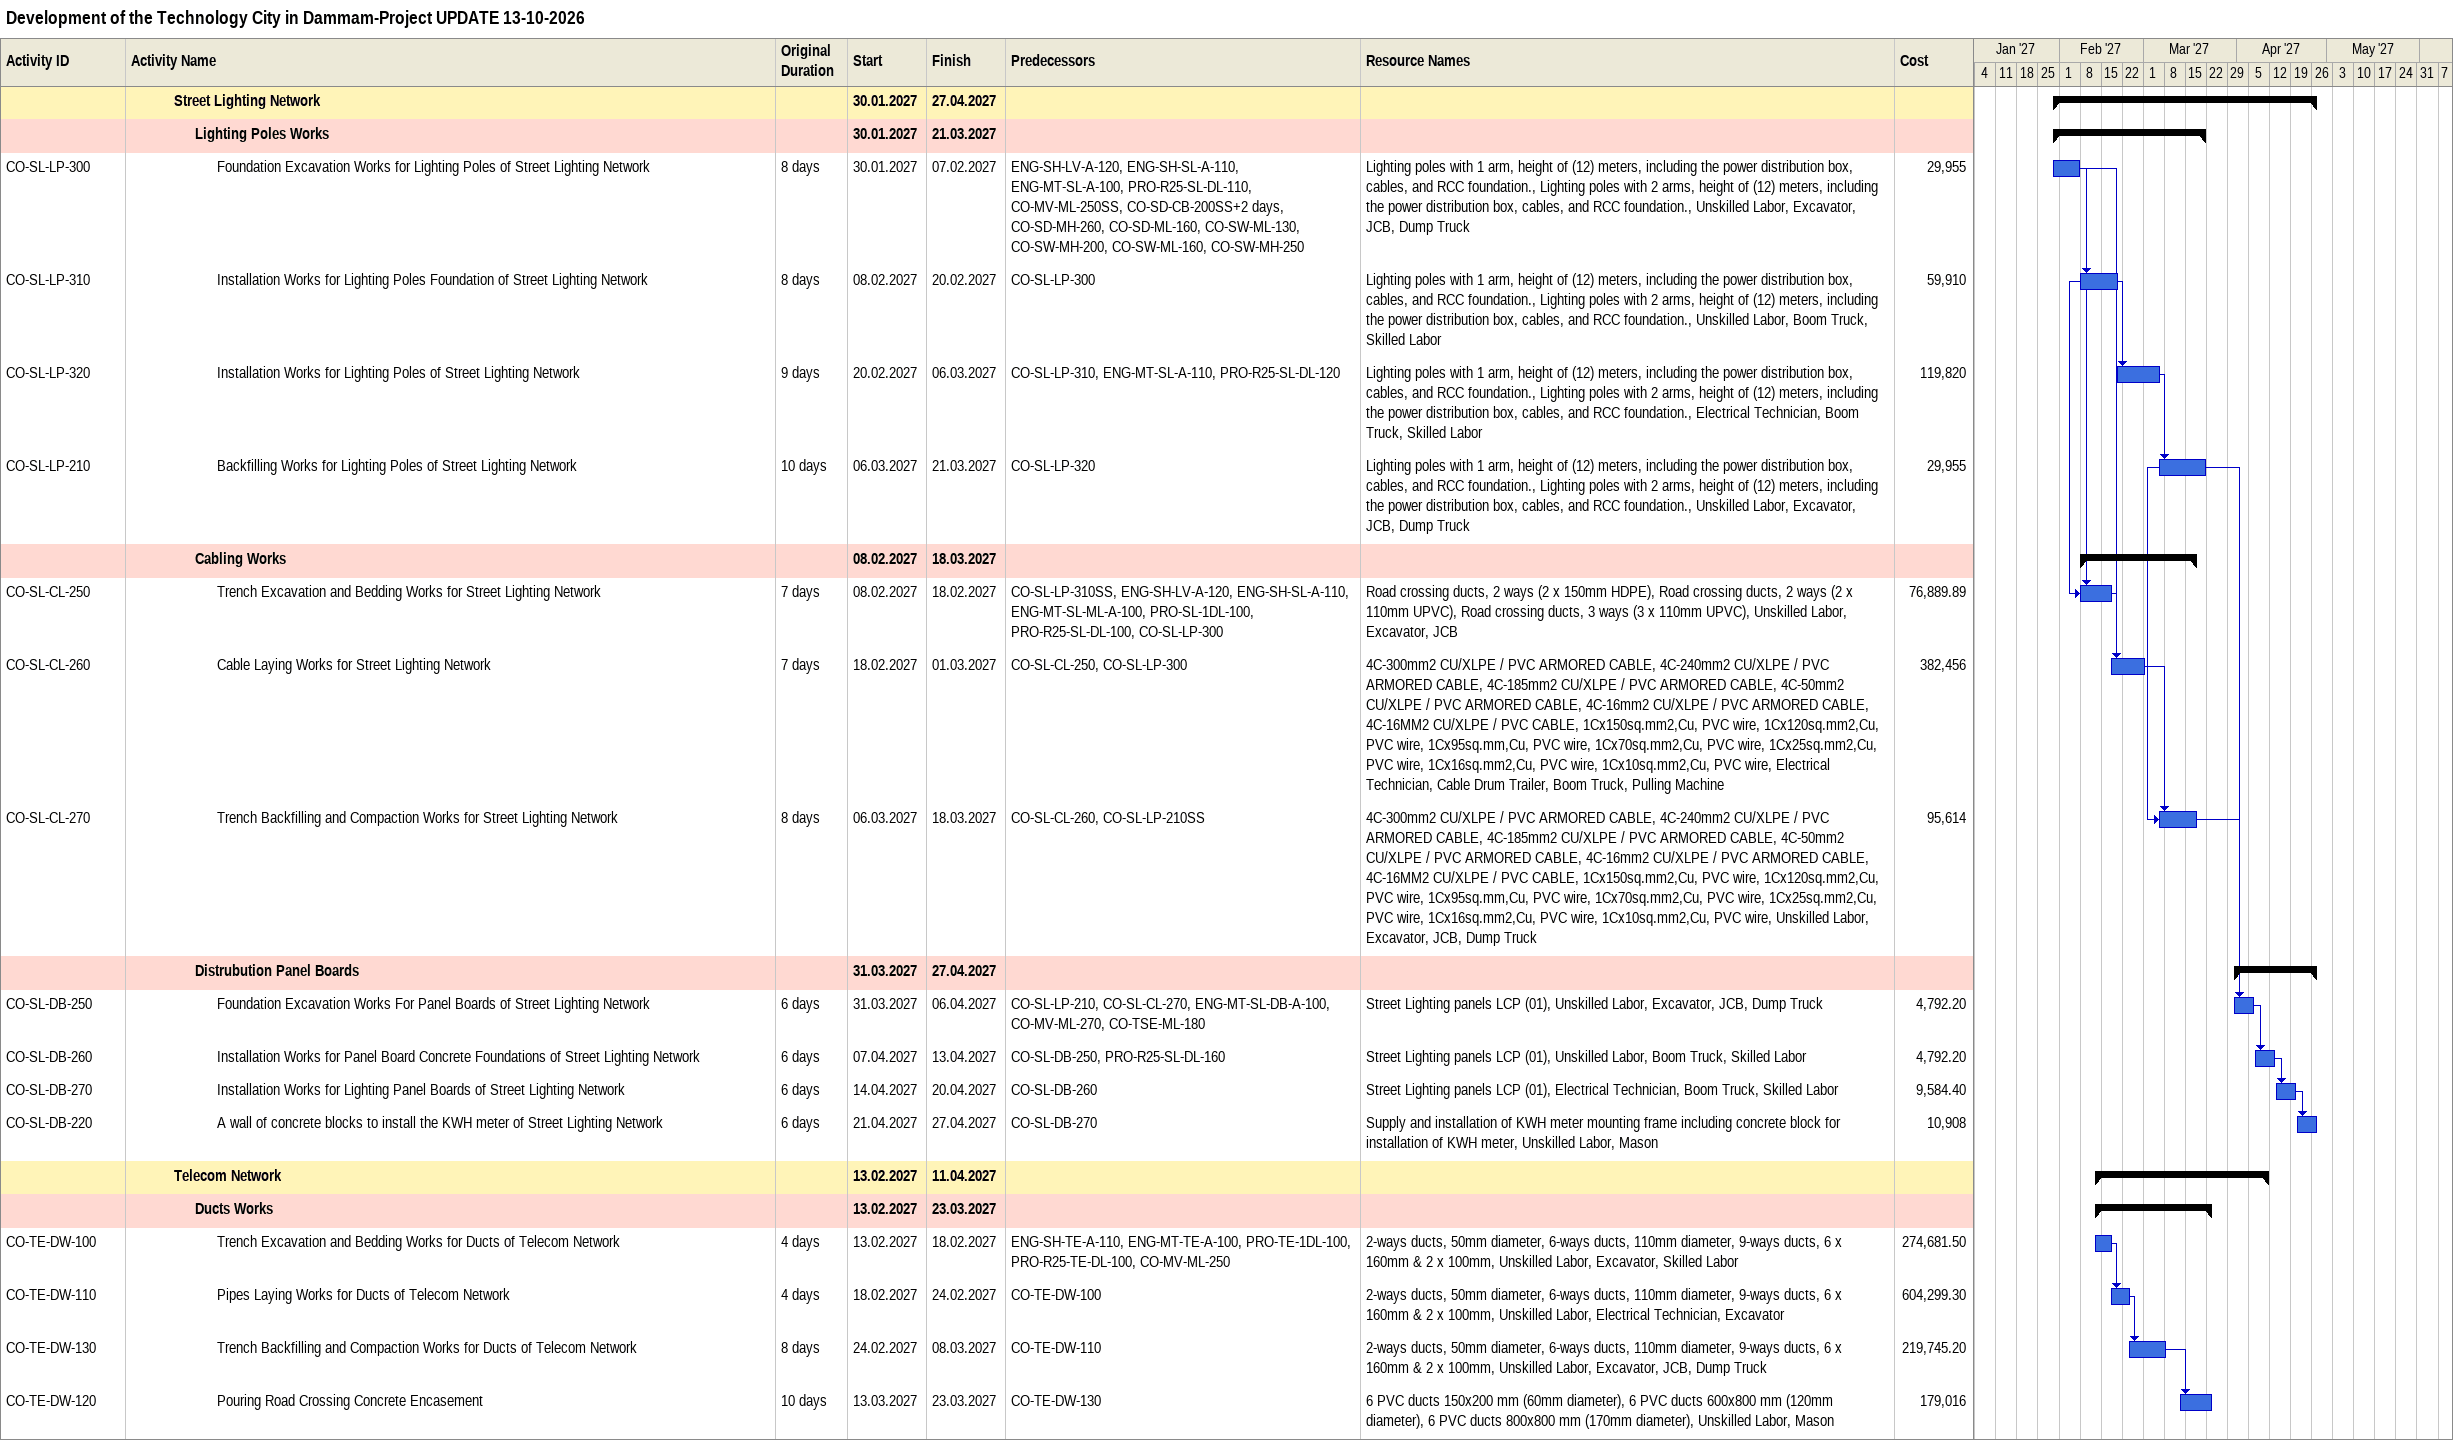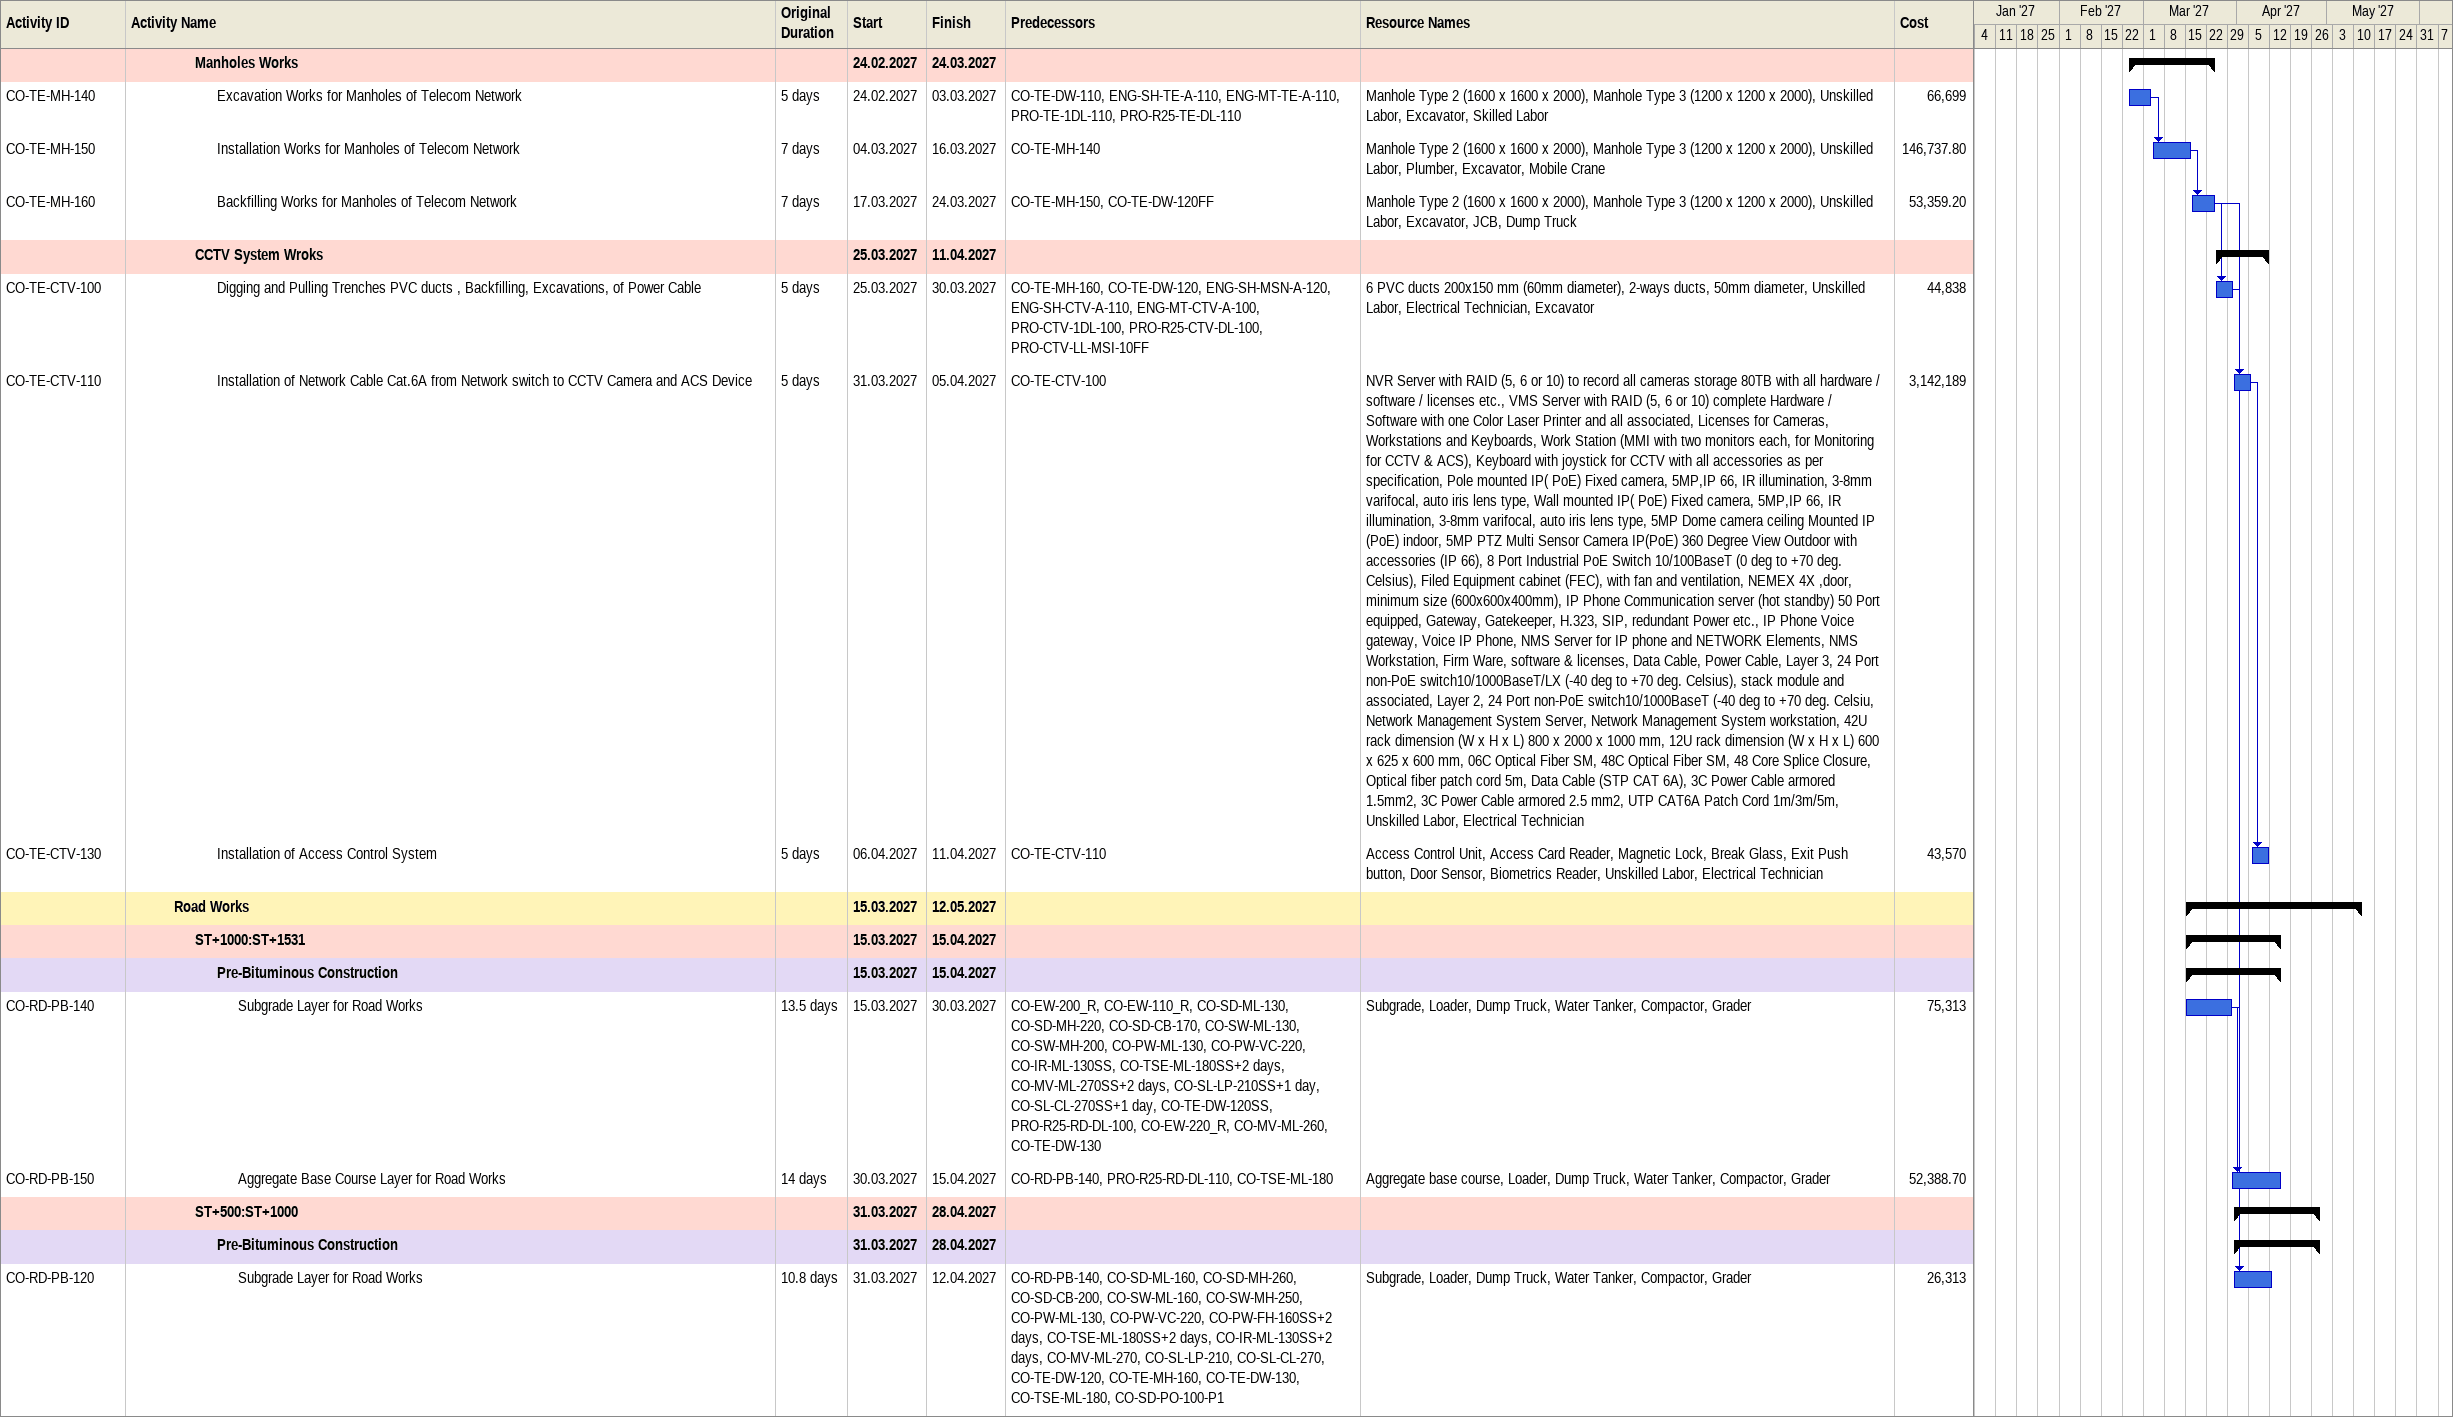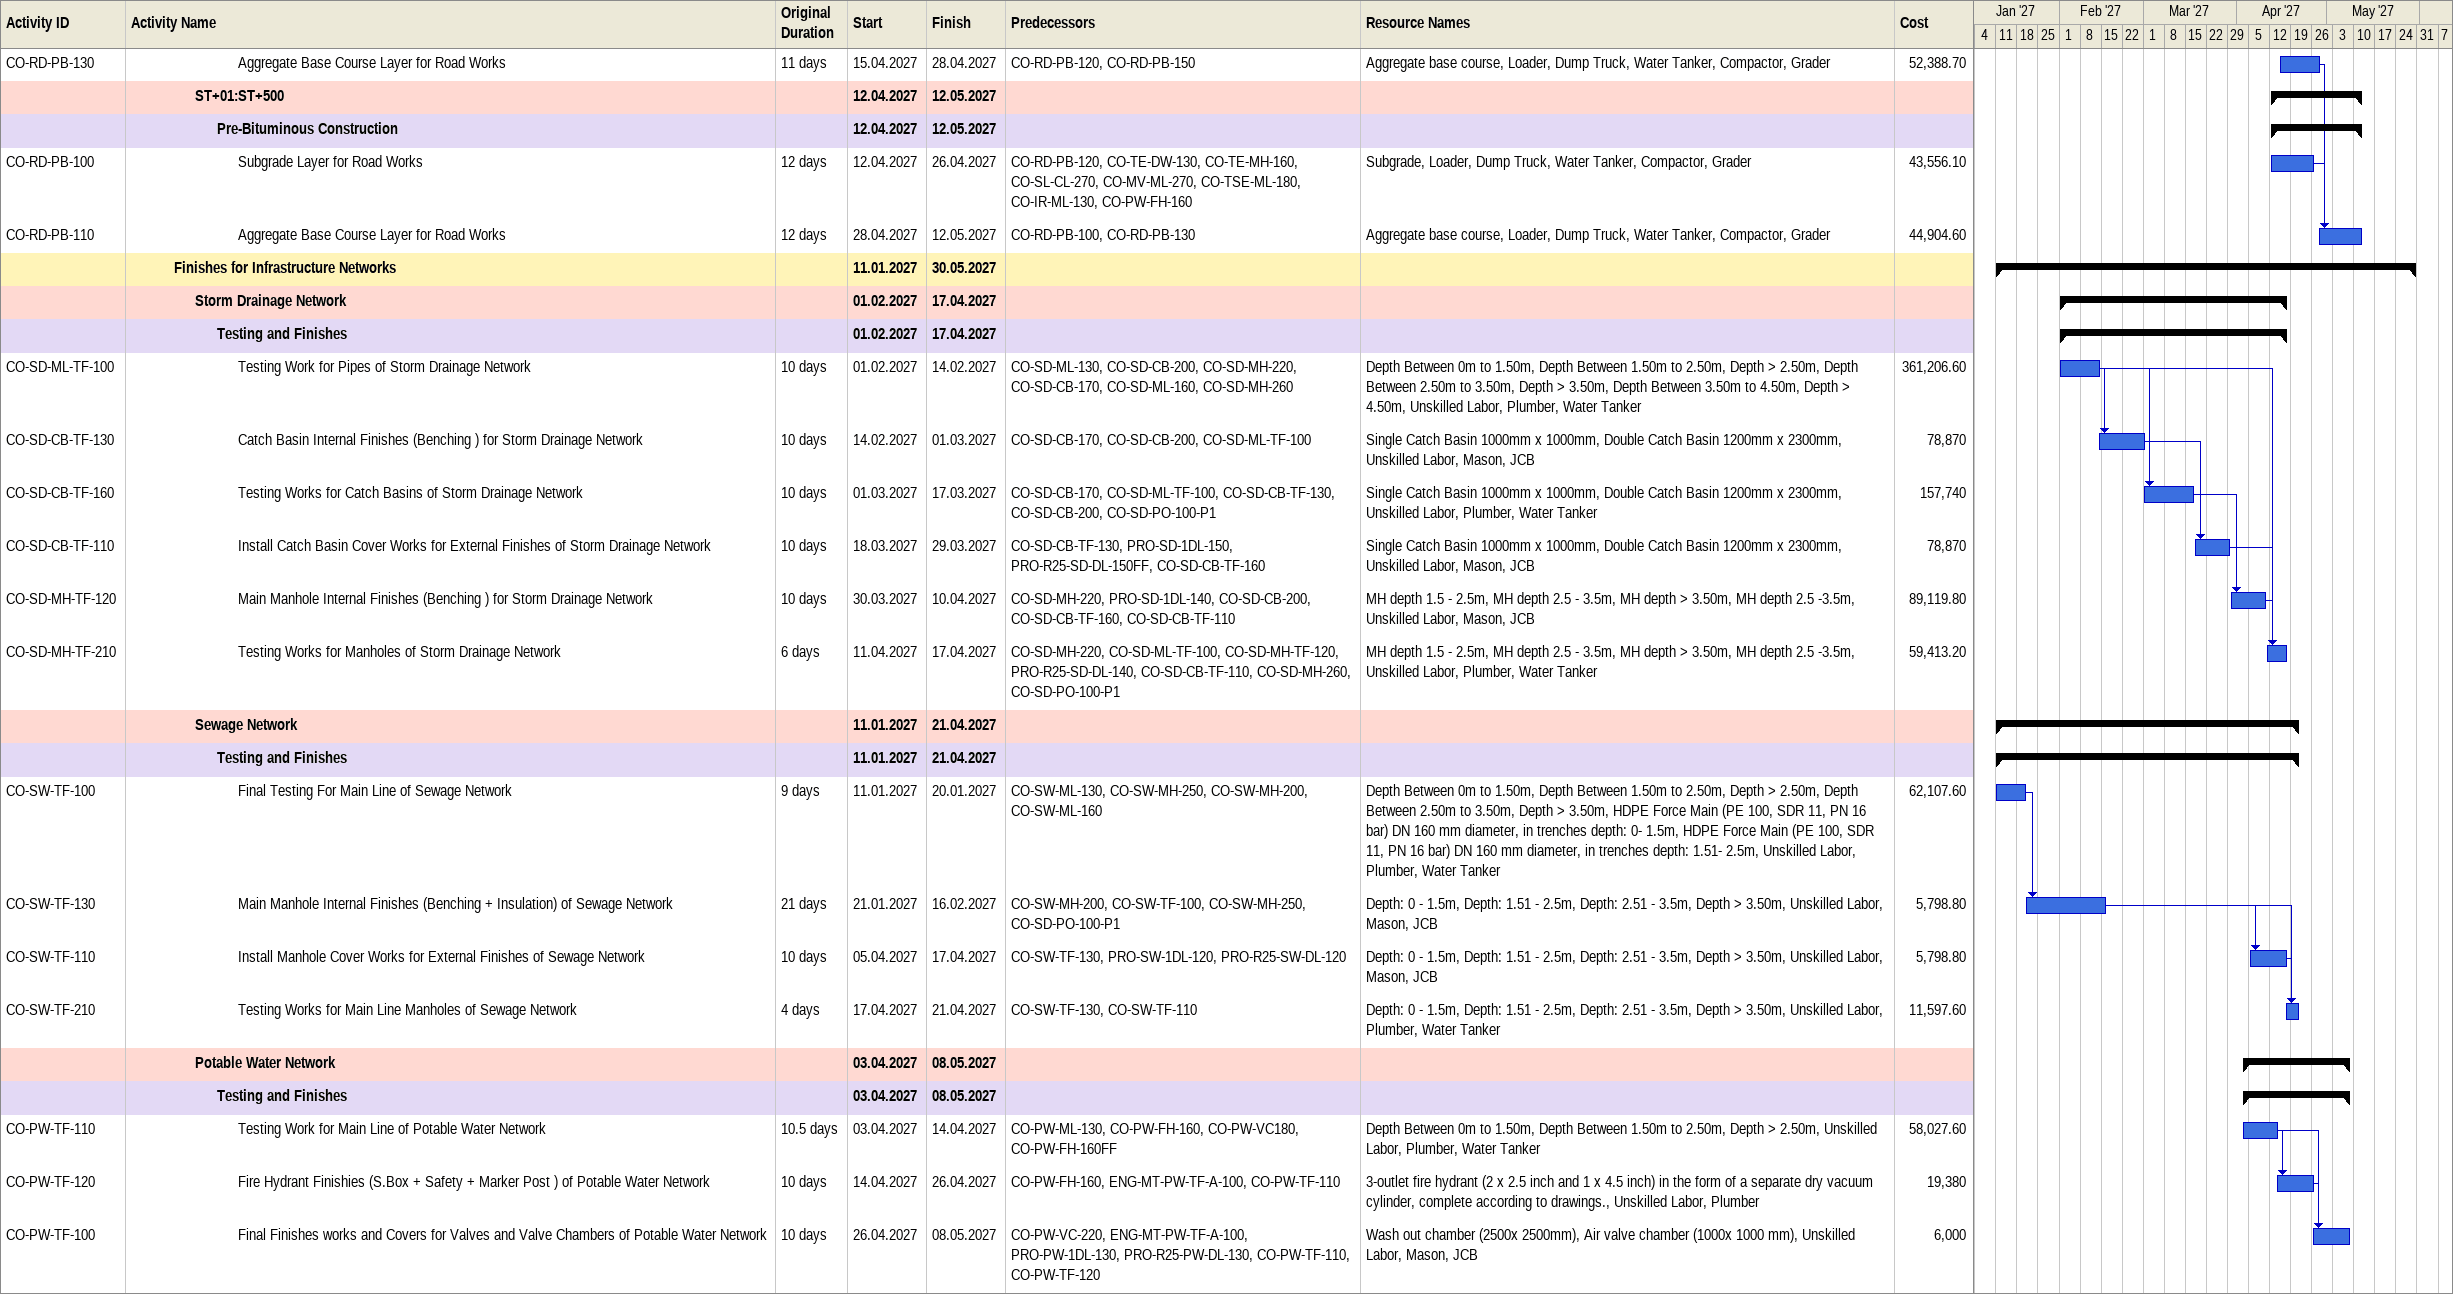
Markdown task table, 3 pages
Development of the Technology City in Dammam-Project UPDATE 13-10-2026

| ID | Level | Task | Original duration | Start | Finish | Predecessors | Resources | Cost |
|---|---|---|---|---|---|---|---|---|
|  | 3 | **Street Lighting Network** |  | 2027-01-30 | 2027-04-27 |  |  |  |
|  | 4 | **Lighting Poles Works** |  | 2027-01-30 | 2027-03-21 |  |  |  |
| CO-SL-LP-300 | 5 | Foundation Excavation Works for Lighting Poles of Street Lighting Network | 8d | 2027-01-30 | 2027-02-07 | ENG-SH-LV-A-120, ENG-SH-SL-A-110, ENG-MT-SL-A-100, PRO-R25-SL-DL-110, CO-MV-ML-250SS, CO-SD-CB-200SS+2d, CO-SD-MH-260, CO-SD-ML-160, CO-SW-ML-130, CO-SW-MH-200, CO-SW-ML-160, CO-SW-MH-250 | Lighting poles with 1 arm, height of (12) meters, including the power distribution box, cables, and RCC foundation., Lighting poles with 2 arms, height of (12) meters, including the power distribution box, cables, and RCC foundation., Unskilled Labor, Excavator, JCB, Dump Truck | 29955 |
| CO-SL-LP-310 | 5 | Installation Works for Lighting Poles Foundation of Street Lighting Network | 8d | 2027-02-08 | 2027-02-20 | CO-SL-LP-300 | Lighting poles with 1 arm, height of (12) meters, including the power distribution box, cables, and RCC foundation., Lighting poles with 2 arms, height of (12) meters, including the power distribution box, cables, and RCC foundation., Unskilled Labor, Boom Truck, Skilled Labor | 59910 |
| CO-SL-LP-320 | 5 | Installation Works for Lighting Poles of Street Lighting Network | 9d | 2027-02-20 | 2027-03-06 | CO-SL-LP-310, ENG-MT-SL-A-110, PRO-R25-SL-DL-120 | Lighting poles with 1 arm, height of (12) meters, including the power distribution box, cables, and RCC foundation., Lighting poles with 2 arms, height of (12) meters, including the power distribution box, cables, and RCC foundation., Electrical Technician, Boom Truck, Skilled Labor | 119820 |
| CO-SL-LP-210 | 5 | Backfilling Works for Lighting Poles of Street Lighting Network | 10d | 2027-03-06 | 2027-03-21 | CO-SL-LP-320 | Lighting poles with 1 arm, height of (12) meters, including the power distribution box, cables, and RCC foundation., Lighting poles with 2 arms, height of (12) meters, including the power distribution box, cables, and RCC foundation., Unskilled Labor, Excavator, JCB, Dump Truck | 29955 |
|  | 4 | **Cabling Works** |  | 2027-02-08 | 2027-03-18 |  |  |  |
| CO-SL-CL-250 | 5 | Trench Excavation and Bedding Works for Street Lighting Network | 7d | 2027-02-08 | 2027-02-18 | CO-SL-LP-310SS, ENG-SH-LV-A-120, ENG-SH-SL-A-110, ENG-MT-SL-ML-A-100, PRO-SL-1DL-100, PRO-R25-SL-DL-100, CO-SL-LP-300 | Road crossing ducts, 2 ways (2 x 150mm HDPE), Road crossing ducts, 2 ways (2 x 110mm UPVC), Road crossing ducts, 3 ways (3 x 110mm UPVC), Unskilled Labor, Excavator, JCB | 76889.89 |
| CO-SL-CL-260 | 5 | Cable Laying Works for Street Lighting Network | 7d | 2027-02-18 | 2027-03-01 | CO-SL-CL-250, CO-SL-LP-300 | 4C-300mm2 CU/XLPE / PVC ARMORED CABLE, 4C-240mm2 CU/XLPE / PVC ARMORED CABLE, 4C-185mm2 CU/XLPE / PVC ARMORED CABLE, 4C-50mm2 CU/XLPE / PVC ARMORED CABLE, 4C-16mm2 CU/XLPE / PVC ARMORED CABLE, 4C-16MM2 CU/XLPE / PVC CABLE, 1Cx150sq.mm2,Cu, PVC wire, 1Cx120sq.mm2,Cu, PVC wire, 1Cx95sq.mm,Cu, PVC wire, 1Cx70sq.mm2,Cu, PVC wire, 1Cx25sq.mm2,Cu, PVC wire, 1Cx16sq.mm2,Cu, PVC wire, 1Cx10sq.mm2,Cu, PVC wire, Electrical Technician, Cable Drum Trailer, Boom Truck, Pulling Machine | 382456 |
| CO-SL-CL-270 | 5 | Trench Backfilling and Compaction Works for Street Lighting Network | 8d | 2027-03-06 | 2027-03-18 | CO-SL-CL-260, CO-SL-LP-210SS | 4C-300mm2 CU/XLPE / PVC ARMORED CABLE, 4C-240mm2 CU/XLPE / PVC ARMORED CABLE, 4C-185mm2 CU/XLPE / PVC ARMORED CABLE, 4C-50mm2 CU/XLPE / PVC ARMORED CABLE, 4C-16mm2 CU/XLPE / PVC ARMORED CABLE, 4C-16MM2 CU/XLPE / PVC CABLE, 1Cx150sq.mm2,Cu, PVC wire, 1Cx120sq.mm2,Cu, PVC wire, 1Cx95sq.mm,Cu, PVC wire, 1Cx70sq.mm2,Cu, PVC wire, 1Cx25sq.mm2,Cu, PVC wire, 1Cx16sq.mm2,Cu, PVC wire, 1Cx10sq.mm2,Cu, PVC wire, Unskilled Labor, Excavator, JCB, Dump Truck | 95614 |
|  | 4 | **Distrubution Panel Boards** |  | 2027-03-31 | 2027-04-27 |  |  |  |
| CO-SL-DB-250 | 5 | Foundation Excavation Works For Panel Boards of Street Lighting Network | 6d | 2027-03-31 | 2027-04-06 | CO-SL-LP-210, CO-SL-CL-270, ENG-MT-SL-DB-A-100, CO-MV-ML-270, CO-TSE-ML-180 | Street Lighting panels LCP (01), Unskilled Labor, Excavator, JCB, Dump Truck | 4792.20 |
| CO-SL-DB-260 | 5 | Installation Works for Panel Board Concrete Foundations of Street Lighting Network | 6d | 2027-04-07 | 2027-04-13 | CO-SL-DB-250, PRO-R25-SL-DL-160 | Street Lighting panels LCP (01), Unskilled Labor, Boom Truck, Skilled Labor | 4792.20 |
| CO-SL-DB-270 | 5 | Installation Works for Lighting Panel Boards of Street Lighting Network | 6d | 2027-04-14 | 2027-04-20 | CO-SL-DB-260 | Street Lighting panels LCP (01), Electrical Technician, Boom Truck, Skilled Labor | 9584.40 |
| CO-SL-DB-220 | 5 | A wall of concrete blocks to install the KWH meter of Street Lighting Network | 6d | 2027-04-21 | 2027-04-27 | CO-SL-DB-270 | Supply and installation of KWH meter mounting frame including concrete block for installation of KWH meter, Unskilled Labor, Mason | 10908 |
|  | 3 | **Telecom Network** |  | 2027-02-13 | 2027-04-11 |  |  |  |
|  | 4 | **Ducts Works** |  | 2027-02-13 | 2027-03-23 |  |  |  |
| CO-TE-DW-100 | 5 | Trench Excavation and Bedding Works for Ducts of Telecom Network | 4d | 2027-02-13 | 2027-02-18 | ENG-SH-TE-A-110, ENG-MT-TE-A-100, PRO-TE-1DL-100, PRO-R25-TE-DL-100, CO-MV-ML-250 | 2-ways ducts, 50mm diameter, 6-ways ducts, 110mm diameter, 9-ways ducts, 6 x 160mm & 2 x 100mm, Unskilled Labor, Excavator, Skilled Labor | 274681.50 |
| CO-TE-DW-110 | 5 | Pipes Laying Works for Ducts of Telecom Network | 4d | 2027-02-18 | 2027-02-24 | CO-TE-DW-100 | 2-ways ducts, 50mm diameter, 6-ways ducts, 110mm diameter, 9-ways ducts, 6 x 160mm & 2 x 100mm, Unskilled Labor, Electrical Technician, Excavator | 604299.30 |
| CO-TE-DW-130 | 5 | Trench Backfilling and Compaction Works for Ducts of Telecom Network | 8d | 2027-02-24 | 2027-03-08 | CO-TE-DW-110 | 2-ways ducts, 50mm diameter, 6-ways ducts, 110mm diameter, 9-ways ducts, 6 x 160mm & 2 x 100mm, Unskilled Labor, Excavator, JCB, Dump Truck | 219745.20 |
| CO-TE-DW-120 | 5 | Pouring Road Crossing Concrete Encasement | 10d | 2027-03-13 | 2027-03-23 | CO-TE-DW-130 | 6 PVC ducts 150x200 mm (60mm diameter), 6 PVC ducts 600x800 mm (120mm diameter), 6 PVC ducts 800x800 mm (170mm diameter), Unskilled Labor, Mason | 179016 |
|  | 4 | **Manholes Works** |  | 2027-02-24 | 2027-03-24 |  |  |  |
| CO-TE-MH-140 | 5 | Excavation Works for Manholes of Telecom Network | 5d | 2027-02-24 | 2027-03-03 | CO-TE-DW-110, ENG-SH-TE-A-110, ENG-MT-TE-A-110, PRO-TE-1DL-110, PRO-R25-TE-DL-110 | Manhole Type 2 (1600 x 1600 x 2000), Manhole Type 3 (1200 x 1200 x 2000), Unskilled Labor, Excavator, Skilled Labor | 66699 |
| CO-TE-MH-150 | 5 | Installation Works for Manholes of Telecom Network | 7d | 2027-03-04 | 2027-03-16 | CO-TE-MH-140 | Manhole Type 2 (1600 x 1600 x 2000), Manhole Type 3 (1200 x 1200 x 2000), Unskilled Labor, Plumber, Excavator, Mobile Crane | 146737.80 |
| CO-TE-MH-160 | 5 | Backfilling Works for Manholes of Telecom Network | 7d | 2027-03-17 | 2027-03-24 | CO-TE-MH-150, CO-TE-DW-120FF | Manhole Type 2 (1600 x 1600 x 2000), Manhole Type 3 (1200 x 1200 x 2000), Unskilled Labor, Excavator, JCB, Dump Truck | 53359.20 |
|  | 4 | **CCTV System Wroks** |  | 2027-03-25 | 2027-04-11 |  |  |  |
| CO-TE-CTV-100 | 5 | Digging and Pulling Trenches PVC ducts , Backfilling, Excavations, of Power Cable | 5d | 2027-03-25 | 2027-03-30 | CO-TE-MH-160, CO-TE-DW-120, ENG-SH-MSN-A-120, ENG-SH-CTV-A-110, ENG-MT-CTV-A-100, PRO-CTV-1DL-100, PRO-R25-CTV-DL-100, PRO-CTV-LL-MSI-10FF | 6 PVC ducts 200x150 mm (60mm diameter), 2-ways ducts, 50mm diameter, Unskilled Labor, Electrical Technician, Excavator | 44838 |
| CO-TE-CTV-110 | 5 | Installation of Network Cable Cat.6A from Network switch to CCTV Camera and ACS Device | 5d | 2027-03-31 | 2027-04-05 | CO-TE-CTV-100 | NVR Server with RAID (5, 6 or 10) to record all cameras storage 80TB with all hardware / software / licenses etc., VMS Server with RAID (5, 6 or 10) complete Hardware / Software with one Color Laser Printer and all associated, Licenses for Cameras, Workstations and Keyboards, Work Station (MMI with two monitors each, for Monitoring for CCTV & ACS), Keyboard with joystick for CCTV with all accessories as per specification, Pole mounted IP( PoE) Fixed camera, 5MP,IP 66, IR illumination, 3-8mm varifocal, auto iris lens type, Wall mounted IP( PoE) Fixed camera, 5MP,IP 66, IR illumination, 3-8mm varifocal, auto iris lens type, 5MP Dome camera ceiling Mounted IP (PoE) indoor, 5MP PTZ Multi Sensor Camera IP(PoE) 360 Degree View Outdoor with accessories (IP 66), 8 Port Industrial PoE Switch 10/100BaseT (0 deg to +70 deg. Celsius), Filed Equipment cabinet (FEC), with fan and ventilation, NEMEX 4X ,door, minimum size (600x600x400mm), IP Phone Communication server (hot standby) 50 Port equipped, Gateway, Gatekeeper, H.323, SIP, redundant Power etc., IP Phone Voice gateway, Voice IP Phone, NMS Server for IP phone and NETWORK Elements, NMS Workstation, Firm Ware, software & licenses, Data Cable, Power Cable, Layer 3, 24 Port non-PoE switch10/1000BaseT/LX (-40 deg to +70 deg. Celsius), stack module and associated, Layer 2, 24 Port non-PoE switch10/1000BaseT (-40 deg to +70 deg. Celsiu, Network Management System Server, Network Management System workstation, 42U rack dimension (W x H x L) 800 x 2000 x 1000 mm, 12U rack dimension (W x H x L) 600 x 625 x 600 mm, 06C Optical Fiber SM, 48C Optical Fiber SM, 48 Core Splice Closure, Optical fiber patch cord 5m, Data Cable (STP CAT 6A), 3C Power Cable armored 1.5mm2, 3C Power Cable armored 2.5 mm2, UTP CAT6A Patch Cord 1m/3m/5m, Unskilled Labor, Electrical Technician | 3142189 |
| CO-TE-CTV-130 | 5 | Installation of Access Control System | 5d | 2027-04-06 | 2027-04-11 | CO-TE-CTV-110 | Access Control Unit, Access Card Reader, Magnetic Lock, Break Glass, Exit Push button, Door Sensor, Biometrics Reader, Unskilled Labor, Electrical Technician | 43570 |
|  | 3 | **Road Works** |  | 2027-03-15 | 2027-05-12 |  |  |  |
|  | 4 | **ST+1000:ST+1531** |  | 2027-03-15 | 2027-04-15 |  |  |  |
|  | 5 | **Pre-Bituminous Construction** |  | 2027-03-15 | 2027-04-15 |  |  |  |
| CO-RD-PB-140 | 6 | Subgrade Layer for Road Works | 13.5d | 2027-03-15 | 2027-03-30 | CO-EW-200_R, CO-EW-110_R, CO-SD-ML-130, CO-SD-MH-220, CO-SD-CB-170, CO-SW-ML-130, CO-SW-MH-200, CO-PW-ML-130, CO-PW-VC-220, CO-IR-ML-130SS, CO-TSE-ML-180SS+2d, CO-MV-ML-270SS+2d, CO-SL-LP-210SS+1d, CO-SL-CL-270SS+1d, CO-TE-DW-120SS, PRO-R25-RD-DL-100, CO-EW-220_R, CO-MV-ML-260, CO-TE-DW-130 | Subgrade, Loader, Dump Truck, Water Tanker, Compactor, Grader | 75313 |
| CO-RD-PB-150 | 6 | Aggregate Base Course Layer for Road Works | 14d | 2027-03-30 | 2027-04-15 | CO-RD-PB-140, PRO-R25-RD-DL-110, CO-TSE-ML-180 | Aggregate base course, Loader, Dump Truck, Water Tanker, Compactor, Grader | 52388.70 |
|  | 4 | **ST+500:ST+1000** |  | 2027-03-31 | 2027-04-28 |  |  |  |
|  | 5 | **Pre-Bituminous Construction** |  | 2027-03-31 | 2027-04-28 |  |  |  |
| CO-RD-PB-120 | 6 | Subgrade Layer for Road Works | 10.8d | 2027-03-31 | 2027-04-12 | CO-RD-PB-140, CO-SD-ML-160, CO-SD-MH-260, CO-SD-CB-200, CO-SW-ML-160, CO-SW-MH-250, CO-PW-ML-130, CO-PW-VC-220, CO-PW-FH-160SS+2d, CO-TSE-ML-180SS+2d, CO-IR-ML-130SS+2d, CO-MV-ML-270, CO-SL-LP-210, CO-SL-CL-270, CO-TE-DW-120, CO-TE-MH-160, CO-TE-DW-130, CO-TSE-ML-180, CO-SD-PO-100-P1 | Subgrade, Loader, Dump Truck, Water Tanker, Compactor, Grader | 26313 |
| CO-RD-PB-130 | 6 | Aggregate Base Course Layer for Road Works | 11d | 2027-04-15 | 2027-04-28 | CO-RD-PB-120, CO-RD-PB-150 | Aggregate base course, Loader, Dump Truck, Water Tanker, Compactor, Grader | 52388.70 |
|  | 4 | **ST+01:ST+500** |  | 2027-04-12 | 2027-05-12 |  |  |  |
|  | 5 | **Pre-Bituminous Construction** |  | 2027-04-12 | 2027-05-12 |  |  |  |
| CO-RD-PB-100 | 6 | Subgrade Layer for Road Works | 12d | 2027-04-12 | 2027-04-26 | CO-RD-PB-120, CO-TE-DW-130, CO-TE-MH-160, CO-SL-CL-270, CO-MV-ML-270, CO-TSE-ML-180, CO-IR-ML-130, CO-PW-FH-160 | Subgrade, Loader, Dump Truck, Water Tanker, Compactor, Grader | 43556.10 |
| CO-RD-PB-110 | 6 | Aggregate Base Course Layer for Road Works | 12d | 2027-04-28 | 2027-05-12 | CO-RD-PB-100, CO-RD-PB-130 | Aggregate base course, Loader, Dump Truck, Water Tanker, Compactor, Grader | 44904.60 |
|  | 3 | **Finishes for Infrastructure Networks** |  | 2027-01-11 | 2027-05-30 |  |  |  |
|  | 4 | **Storm Drainage Network** |  | 2027-02-01 | 2027-04-17 |  |  |  |
|  | 5 | **Testing and Finishes** |  | 2027-02-01 | 2027-04-17 |  |  |  |
| CO-SD-ML-TF-100 | 6 | Testing Work for Pipes of Storm Drainage Network | 10d | 2027-02-01 | 2027-02-14 | CO-SD-ML-130, CO-SD-CB-200, CO-SD-MH-220, CO-SD-CB-170, CO-SD-ML-160, CO-SD-MH-260 | Depth Between 0m to 1.50m, Depth Between 1.50m to 2.50m, Depth > 2.50m, Depth Between 2.50m to 3.50m, Depth > 3.50m, Depth Between 3.50m to 4.50m, Depth > 4.50m, Unskilled Labor, Plumber, Water Tanker | 361206.60 |
| CO-SD-CB-TF-130 | 6 | Catch Basin Internal Finishes (Benching ) for Storm Drainage Network | 10d | 2027-02-14 | 2027-03-01 | CO-SD-CB-170, CO-SD-CB-200, CO-SD-ML-TF-100 | Single Catch Basin 1000mm x 1000mm, Double Catch Basin 1200mm x 2300mm, Unskilled Labor, Mason, JCB | 78870 |
| CO-SD-CB-TF-160 | 6 | Testing Works for Catch Basins of Storm Drainage Network | 10d | 2027-03-01 | 2027-03-17 | CO-SD-CB-170, CO-SD-ML-TF-100, CO-SD-CB-TF-130, CO-SD-CB-200, CO-SD-PO-100-P1 | Single Catch Basin 1000mm x 1000mm, Double Catch Basin 1200mm x 2300mm, Unskilled Labor, Plumber, Water Tanker | 157740 |
| CO-SD-CB-TF-110 | 6 | Install Catch Basin Cover Works for External Finishes of Storm Drainage Network | 10d | 2027-03-18 | 2027-03-29 | CO-SD-CB-TF-130, PRO-SD-1DL-150, PRO-R25-SD-DL-150FF, CO-SD-CB-TF-160 | Single Catch Basin 1000mm x 1000mm, Double Catch Basin 1200mm x 2300mm, Unskilled Labor, Mason, JCB | 78870 |
| CO-SD-MH-TF-120 | 6 | Main Manhole Internal Finishes (Benching ) for Storm Drainage Network | 10d | 2027-03-30 | 2027-04-10 | CO-SD-MH-220, PRO-SD-1DL-140, CO-SD-CB-200, CO-SD-CB-TF-160, CO-SD-CB-TF-110 | MH depth 1.5 - 2.5m, MH depth 2.5 - 3.5m, MH depth > 3.50m, MH depth 2.5 -3.5m, Unskilled Labor, Mason, JCB | 89119.80 |
| CO-SD-MH-TF-210 | 6 | Testing Works for Manholes of Storm Drainage Network | 6d | 2027-04-11 | 2027-04-17 | CO-SD-MH-220, CO-SD-ML-TF-100, CO-SD-MH-TF-120, PRO-R25-SD-DL-140, CO-SD-CB-TF-110, CO-SD-MH-260, CO-SD-PO-100-P1 | MH depth 1.5 - 2.5m, MH depth 2.5 - 3.5m, MH depth > 3.50m, MH depth 2.5 -3.5m, Unskilled Labor, Plumber, Water Tanker | 59413.20 |
|  | 4 | **Sewage Network** |  | 2027-01-11 | 2027-04-21 |  |  |  |
|  | 5 | **Testing and Finishes** |  | 2027-01-11 | 2027-04-21 |  |  |  |
| CO-SW-TF-100 | 6 | Final Testing For Main Line of Sewage Network | 9d | 2027-01-11 | 2027-01-20 | CO-SW-ML-130, CO-SW-MH-250, CO-SW-MH-200, CO-SW-ML-160 | Depth Between 0m to 1.50m, Depth Between 1.50m to 2.50m, Depth > 2.50m, Depth Between 2.50m to 3.50m, Depth > 3.50m, HDPE Force Main (PE 100, SDR 11, PN 16 bar) DN 160 mm diameter, in trenches depth: 0- 1.5m, HDPE Force Main (PE 100, SDR 11, PN 16 bar) DN 160 mm diameter, in trenches depth: 1.51- 2.5m, Unskilled Labor, Plumber, Water Tanker | 62107.60 |
| CO-SW-TF-130 | 6 | Main Manhole Internal Finishes (Benching + Insulation) of Sewage Network | 21d | 2027-01-21 | 2027-02-16 | CO-SW-MH-200, CO-SW-TF-100, CO-SW-MH-250, CO-SD-PO-100-P1 | Depth: 0 - 1.5m, Depth: 1.51 - 2.5m, Depth: 2.51 - 3.5m, Depth > 3.50m, Unskilled Labor, Mason, JCB | 5798.80 |
| CO-SW-TF-110 | 6 | Install Manhole Cover Works for External Finishes of Sewage Network | 10d | 2027-04-05 | 2027-04-17 | CO-SW-TF-130, PRO-SW-1DL-120, PRO-R25-SW-DL-120 | Depth: 0 - 1.5m, Depth: 1.51 - 2.5m, Depth: 2.51 - 3.5m, Depth > 3.50m, Unskilled Labor, Mason, JCB | 5798.80 |
| CO-SW-TF-210 | 6 | Testing Works for Main Line Manholes of Sewage Network | 4d | 2027-04-17 | 2027-04-21 | CO-SW-TF-130, CO-SW-TF-110 | Depth: 0 - 1.5m, Depth: 1.51 - 2.5m, Depth: 2.51 - 3.5m, Depth > 3.50m, Unskilled Labor, Plumber, Water Tanker | 11597.60 |
|  | 4 | **Potable Water Network** |  | 2027-04-03 | 2027-05-08 |  |  |  |
|  | 5 | **Testing and Finishes** |  | 2027-04-03 | 2027-05-08 |  |  |  |
| CO-PW-TF-110 | 6 | Testing Work for Main Line of Potable Water Network | 10.5d | 2027-04-03 | 2027-04-14 | CO-PW-ML-130, CO-PW-FH-160, CO-PW-VC180, CO-PW-FH-160FF | Depth Between 0m to 1.50m, Depth Between 1.50m to 2.50m, Depth > 2.50m, Unskilled Labor, Plumber, Water Tanker | 58027.60 |
| CO-PW-TF-120 | 6 | Fire Hydrant Finishies (S.Box + Safety + Marker Post ) of Potable Water Network | 10d | 2027-04-14 | 2027-04-26 | CO-PW-FH-160, ENG-MT-PW-TF-A-100, CO-PW-TF-110 | 3-outlet fire hydrant (2 x 2.5 inch and 1 x 4.5 inch) in the form of a separate dry vacuum cylinder, complete according to drawings., Unskilled Labor, Plumber | 19380 |
| CO-PW-TF-100 | 6 | Final Finishes works and Covers for Valves and Valve Chambers of Potable Water Network | 10d | 2027-04-26 | 2027-05-08 | CO-PW-VC-220, ENG-MT-PW-TF-A-100, PRO-PW-1DL-130, PRO-R25-PW-DL-130, CO-PW-TF-110, CO-PW-TF-120 | Wash out chamber (2500x 2500mm), Air valve chamber (1000x 1000 mm), Unskilled Labor, Mason, JCB | 6000 |
